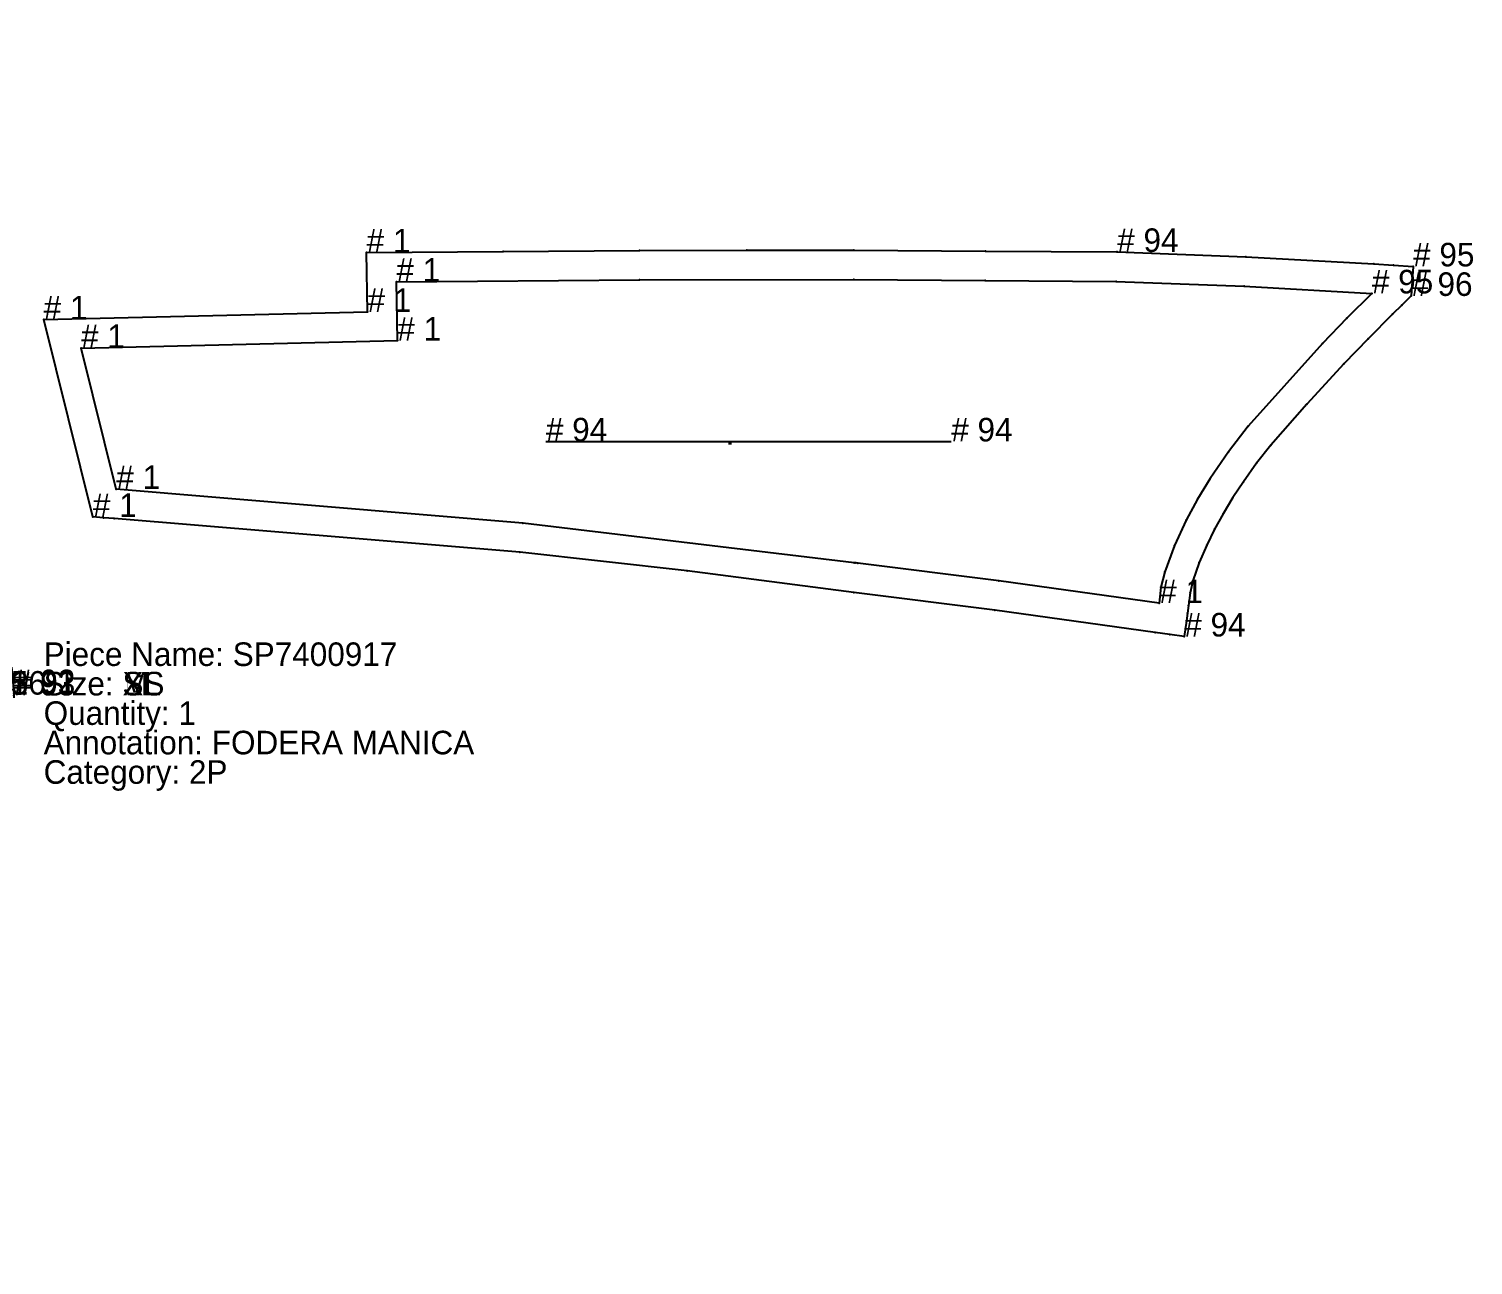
# Model space of a CAD drawing. Extents: x -10 to 8445, y -315 to 270.
# Drawn here: x 7954.2 to 8444.7, y -279 to 140.7 of the extents above; entities that cross this region are included whole.
import ezdxf

# ---------------------------------------------------------------- set-up
doc = ezdxf.new("R2010")
doc.units = 0

# ---------------------------------------------------------------- blocks, each defined once
blk = doc.blocks.new('SP7400916-S_S')
at = {"layer": '1'}
blk.add_lwpolyline([(-31871.6563, 61608.9883), (-31879.3828, 61609.5742), (-31887.1074, 61610.1602), (-31918.0566, 61612.6758), (-31948.9453, 61615.8242), (-31979.7715, 61619.6094), (-32010.5137, 61624.0156), (-32010.623, 61624.0313), (-32062.6797, 61632.9805), (-32114.8477, 61641.9453), (-32172.8594, 61652.7188), (-32230.8711, 61663.4883), (-32227.8105, 61683.2461), (-32337.7305, 61703.7383), (-32334.6777, 61797.3359), (-32333.3906, 61861.793), (-32333.2441, 61869.3281), (-32079.1289, 61936.6055), (-31978.4863, 61965.3945), (-31968.7324, 61968.1797), (-31967.3555, 61963.375), (-31965.9824, 61958.5664), (-31965.8867, 61957.7188), (-31965.7949, 61956.8633), (-31962.123, 61937.7422), (-31954.4492, 61919.9414), (-31945.4609, 61908.0391), (-31931.2715, 61894.3945), (-31912.2207, 61880.625), (-31878.4707, 61861.3789), (-31865.1719, 61853.4531), (-31859.4004, 61849.7891), (-31853.7051, 61846.0078), (-31853.7051, 61846.0039), (-31853.7051, 61846.0117), (-31853.5957, 61845.9336), (-31848.1504, 61841.8555), (-31842.9492, 61837.4727), (-31838.0176, 61832.7891), (-31833.3633, 61827.8281), (-31830.0059, 61823.8242), (-31826.8359, 61819.6641), (-31823.8809, 61815.3555), (-31821.1406, 61810.9063), (-31818.6094, 61806.332), (-31815.7207, 61800.2734), (-31813.1777, 61794.0547), (-31810.9824, 61787.7148), (-31809.1484, 61781.2578), (-31806.9434, 61771.1875), (-31805.3828, 61761), (-31804.4746, 61750.7383), (-31804.4727, 61750.7422), (-31804.4609, 61749.9844), (-31804.4199, 61740.1719), (-31804.7656, 61730.375), (-31805.4648, 61721.4922), (-31806.584, 61712.6602), (-31808.1797, 61703.543), (-31810.4863, 61694.5859), (-31813.627, 61685.332), (-31817.4453, 61676.3438), (-31820.998, 61669.625), (-31825.0313, 61663.1953), (-31829.6016, 61656.957), (-31834.6094, 61651.0703), (-31843.4844, 61642.2227), (-31852.7012, 61633.7344), (-31861.6465, 61626.1484), (-31870.9043, 61618.9531)], close=True, dxfattribs=at)
at = {"layer": '14'}
blk.add_lwpolyline([(-31886.3477, 61620.1328), (-31917.0938, 61622.6328), (-31947.7793, 61625.7539), (-31978.4004, 61629.5078), (-32008.9316, 61633.8906), (-32061.0098, 61642.8398), (-32113.0879, 61651.7891), (-32166.2949, 61661.6602), (-32219.502, 61671.5313), (-32216.4375, 61691.2773), (-32327.4531, 61711.9922), (-32326.0664, 61754.5352), (-32324.6816, 61797.0781), (-32324.0352, 61829.3477), (-32323.3887, 61861.6172), (-32076.4746, 61926.9648), (-31975.7461, 61955.7578), (-31974.2793, 61945.1328), (-31971.6797, 61934.7852), (-31967.8984, 61924.5625), (-31963.0684, 61914.8555), (-31963.0664, 61914.8555), (-31963.0645, 61914.8555), (-31958.2676, 61907.8555), (-31952.9023, 61901.3555), (-31945.5215, 61893.7422), (-31937.668, 61886.7109), (-31931.1543, 61881.5547), (-31924.4453, 61876.707), (-31917.5586, 61872.168), (-31900.623, 61862.043), (-31883.3418, 61852.6563), (-31883.3398, 61852.6563), (-31883.3379, 61852.6563), (-31870.4512, 61844.957), (-31859.4629, 61837.832), (-31859.4609, 61837.832), (-31859.459, 61837.832), (-31859.457, 61837.832), (-31849.6484, 61830.0352), (-31840.8555, 61821.2031), (-31833.5527, 61811.8555), (-31827.4922, 61801.7383), (-31822.5059, 61790.4727), (-31818.8379, 61778.7852), (-31815.9629, 61764.6016), (-31814.4648, 61750.2734), (-31814.4648, 61750.2695), (-31814.4648, 61750.2656), (-31814.4766, 61737.3477), (-31815.207, 61724.5156), (-31816.4414, 61714.3516), (-31818.377, 61704.3711), (-31822.248, 61690.6563), (-31827.9727, 61677.6875), (-31835.3242, 61665.9453), (-31844.2441, 61655.4414), (-31854.2012, 61645.8359), (-31864.5371, 61636.7539), (-31875.2832, 61628.1602)], close=True, dxfattribs=at)
at = {"layer": '2'}
for p in [(-31978.4863, 61965.3945), (-31968.7324, 61968.1797), (-31967.3555, 61963.375), (-31975.7461, 61955.7578), (-31965.9824, 61958.5664), (-31965.8867, 61957.7188), (-31965.7949, 61956.8633), (-32079.1289, 61936.6055), (-31971.6797, 61934.7852), (-31962.123, 61937.7422), (-32076.4746, 61926.9648), (-31954.4492, 61919.9414), (-31963.0684, 61914.8555), (-31963.0664, 61914.8555), (-31963.0645, 61914.8555), (-31945.4609, 61908.0391), (-31952.9023, 61901.3555), (-31931.2715, 61894.3945), (-31937.668, 61886.7109), (-31912.2207, 61880.625), (-31917.5586, 61872.168), (-32333.2441, 61869.3281), (-32333.3906, 61861.793), (-32323.3887, 61861.6172), (-31878.4707, 61861.3789), (-31883.3418, 61852.6563), (-31883.3398, 61852.6563), (-31883.3379, 61852.6563), (-31865.1719, 61853.4531), (-31870.4512, 61844.957), (-31853.7051, 61846.0117), (-31853.7051, 61846.0078), (-31853.7051, 61846.0039), (-31859.4629, 61837.832), (-31859.4609, 61837.832), (-31859.459, 61837.832), (-31859.457, 61837.832), (-32324.0352, 61829.3477), (-31833.3633, 61827.8281), (-31840.8555, 61821.2031), (-31818.6094, 61806.332), (-32334.6777, 61797.3359), (-32324.6816, 61797.0781), (-31827.4922, 61801.7383), (-31818.8379, 61778.7852), (-31809.1484, 61781.2578), (-32326.0664, 61754.5352), (-31814.4648, 61750.2734), (-31814.4648, 61750.2695), (-31814.4648, 61750.2656), (-31804.4746, 61750.7383), (-31804.4727, 61750.7422), (-31804.7656, 61730.375), (-31815.207, 61724.5156), (-32327.4531, 61711.9922), (-31806.584, 61712.6602), (-31818.377, 61704.3711), (-32337.7305, 61703.7383), (-31810.4863, 61694.5859), (-32216.4375, 61691.2773), (-32227.8105, 61683.2461), (-31827.9727, 61677.6875), (-31817.4453, 61676.3438), (-32219.502, 61671.5313), (-32230.8711, 61663.4883), (-32166.2949, 61661.6602), (-31825.0313, 61663.1953), (-31844.2441, 61655.4414), (-32172.8594, 61652.7188), (-32113.0879, 61651.7891), (-31834.6094, 61651.0703), (-32114.8477, 61641.9453), (-32061.0098, 61642.8398), (-31864.5371, 61636.7539), (-32062.6797, 61632.9805), (-32008.9316, 61633.8906), (-31852.7012, 61633.7344), (-31947.7793, 61625.7539), (-32010.5137, 61624.0156), (-31948.9453, 61615.8242), (-31886.3477, 61620.1328), (-31870.9043, 61618.9531), (-31887.1074, 61610.1602), (-31879.3828, 61609.5742), (-31871.6563, 61608.9883)]:
    blk.add_point(p, dxfattribs=at)
at = {"layer": '3'}
for p in [(-31974.2793, 61945.1328), (-31967.8984, 61924.5625), (-31958.2676, 61907.8555), (-31945.5215, 61893.7422), (-31931.1543, 61881.5547), (-31924.4453, 61876.707), (-31900.623, 61862.043), (-31859.4004, 61849.7891), (-31853.5957, 61845.9336), (-31848.1504, 61841.8555), (-31842.9492, 61837.4727), (-31838.0176, 61832.7891), (-31849.6484, 61830.0352), (-31830.0059, 61823.8242), (-31826.8359, 61819.6641), (-31833.5527, 61811.8555), (-31823.8809, 61815.3555), (-31821.1406, 61810.9063), (-31815.7207, 61800.2734), (-31813.1777, 61794.0547), (-31822.5059, 61790.4727), (-31810.9824, 61787.7148), (-31806.9434, 61771.1875), (-31815.9629, 61764.6016), (-31805.3828, 61761), (-31804.4609, 61749.9844), (-31804.4199, 61740.1719), (-31814.4766, 61737.3477), (-31805.4648, 61721.4922), (-31816.4414, 61714.3516), (-31808.1797, 61703.543), (-31822.248, 61690.6563), (-31813.627, 61685.332), (-31820.998, 61669.625), (-31835.3242, 61665.9453), (-31829.6016, 61656.957), (-31854.2012, 61645.8359), (-31843.4844, 61642.2227), (-31978.4004, 61629.5078), (-31875.2832, 61628.1602), (-31861.6465, 61626.1484), (-32010.623, 61624.0313), (-31917.0938, 61622.6328), (-31979.7715, 61619.6094), (-31918.0566, 61612.6758)]:
    blk.add_point(p, dxfattribs=at)
at = {"layer": '4'}
for p in [(-31853.5957, 61845.9336, 10), (-31804.4609, 61749.9844, 10), (-32010.623, 61624.0313, 10)]:
    blk.add_point(p, dxfattribs=at)
at = {"layer": '5'}
blk.add_line((-32071.0547, 61788.5859), (-32070.0547, 61788.5859), dxfattribs=at)
at = {"layer": '7'}
blk.add_line((-32202.1113, 61787.957), (-31920.8184, 61787.957), dxfattribs=at)
at = {"layer": '1'}
for s, p in [('# 81', (-31968.7324, 61968.1797)), ('# 80', (-31978.4863, 61965.3945)), ('# 82', (-31967.3555, 61963.375)), ('# 83', (-31965.9824, 61958.5664)), ('# 84', (-31965.8867, 61957.7188)), ('# 79', (-32079.1289, 61936.6055)), ('# 85', (-31954.4492, 61919.9414)), ('# 78', (-32333.2441, 61869.3281)), ('# 77', (-32333.3906, 61861.793)), ('# 86', (-31878.4707, 61861.3789)), ('# 89', (-31853.7051, 61846.0117)), ('# 87', (-31853.7051, 61846.0078)), ('# 88', (-31853.7051, 61846.0039)), ('# 90', (-31853.5957, 61845.9336)), ('# 1', (-32334.6777, 61797.3359)), ('# 91', (-31804.4746, 61750.7383)), ('# 92', (-31804.4727, 61750.7422)), ('# 93', (-31804.4609, 61749.9844)), ('# 1', (-32337.7305, 61703.7383)), ('# 1', (-32227.8105, 61683.2461)), ('# 1', (-32230.8711, 61663.4883)), ('# 1', (-32010.623, 61624.0313)), ('# 3', (-31870.9043, 61618.9531)), ('# 1', (-31871.6563, 61608.9883)), ('Piece Name: SP7400916', (-32341.2695, 61598.9883)), ('Size: S', (-32341.2695, 61588.9883)), ('Quantity: 1', (-32341.2695, 61578.9883)), ('Annotation: FODERA SOPRA MANICA', (-32341.2695, 61568.9883)), ('Category: 2P', (-32341.2695, 61558.9883))]:
    blk.add_text(s, height=8, dxfattribs=at).set_placement(p)
at = {"layer": '14'}
for s, p in [('# 72', (-31975.7461, 61955.7578)), ('# 71', (-32076.4746, 61926.9648)), ('# 73', (-31963.0684, 61914.8555)), ('# 74', (-31963.0664, 61914.8555)), ('# 75', (-31963.0645, 61914.8555)), ('# 76', (-31937.668, 61886.7109)), ('# 1', (-32323.3887, 61861.6172)), ('# 52', (-31883.3379, 61852.6563)), ('# 1', (-31883.3418, 61852.6563)), ('# 51', (-31883.3398, 61852.6563)), ('# 1', (-31859.4629, 61837.832)), ('# 53', (-31859.4609, 61837.832)), ('# 54', (-31859.459, 61837.832)), ('# 55', (-31859.457, 61837.832)), ('# 56', (-31814.4648, 61750.2695)), ('# 3', (-31814.4648, 61750.2656)), ('# 1', (-31814.4648, 61750.2734)), ('# 1', (-32327.4531, 61711.9922)), ('# 1', (-32216.4375, 61691.2773)), ('# 1', (-32219.502, 61671.5313)), ('# 1', (-31886.3477, 61620.1328))]:
    blk.add_text(s, height=8, dxfattribs=at).set_placement(p)
at = {"layer": '2'}
for s, p in [('# 81', (-31968.7324, 61968.1797)), ('# 80', (-31978.4863, 61965.3945)), ('# 82', (-31967.3555, 61963.375)), ('# 72', (-31975.7461, 61955.7578)), ('# 83', (-31965.9824, 61958.5664)), ('# 84', (-31965.8867, 61957.7188)), ('# 79', (-32079.1289, 61936.6055)), ('# 71', (-32076.4746, 61926.9648)), ('# 85', (-31954.4492, 61919.9414)), ('# 73', (-31963.0684, 61914.8555)), ('# 74', (-31963.0664, 61914.8555)), ('# 75', (-31963.0645, 61914.8555)), ('# 76', (-31937.668, 61886.7109)), ('# 78', (-32333.2441, 61869.3281)), ('# 77', (-32333.3906, 61861.793)), ('# 1', (-32323.3887, 61861.6172)), ('# 86', (-31878.4707, 61861.3789)), ('# 52', (-31883.3379, 61852.6563)), ('# 1', (-31883.3418, 61852.6563)), ('# 51', (-31883.3398, 61852.6563)), ('# 89', (-31853.7051, 61846.0117)), ('# 87', (-31853.7051, 61846.0078)), ('# 88', (-31853.7051, 61846.0039)), ('# 1', (-31859.4629, 61837.832)), ('# 53', (-31859.4609, 61837.832)), ('# 54', (-31859.459, 61837.832)), ('# 55', (-31859.457, 61837.832)), ('# 1', (-32334.6777, 61797.3359)), ('# 56', (-31814.4648, 61750.2695)), ('# 3', (-31814.4648, 61750.2656)), ('# 1', (-31814.4648, 61750.2734)), ('# 91', (-31804.4746, 61750.7383)), ('# 92', (-31804.4727, 61750.7422)), ('# 1', (-32327.4531, 61711.9922)), ('# 1', (-32337.7305, 61703.7383)), ('# 1', (-32216.4375, 61691.2773)), ('# 1', (-32227.8105, 61683.2461)), ('# 1', (-32219.502, 61671.5313)), ('# 1', (-32230.8711, 61663.4883)), ('# 1', (-31886.3477, 61620.1328)), ('# 3', (-31870.9043, 61618.9531)), ('# 1', (-31871.6563, 61608.9883))]:
    blk.add_text(s, height=8, dxfattribs=at).set_placement(p)
at = {"layer": '3'}
for s, p in [('# 90', (-31853.5957, 61845.9336)), ('# 93', (-31804.4609, 61749.9844)), ('# 1', (-32010.623, 61624.0313))]:
    blk.add_text(s, height=8, dxfattribs=at).set_placement(p)
at = {"layer": '4'}
for s, p in [('# 90', (-31853.5957, 61845.9336)), ('# 93', (-31804.4609, 61749.9844)), ('# 1', (-32010.623, 61624.0313))]:
    blk.add_text(s, height=8, dxfattribs=at).set_placement(p)
at = {"layer": '7'}
for p in [(-32202.1113, 61787.957), (-31920.8184, 61787.957)]:
    blk.add_text('# 1', height=8, dxfattribs=at).set_placement(p)
blk = doc.blocks.new('SP7400917-S_XS')
at = {"layer": '1'}
blk.add_lwpolyline([(-43809.5703, 53755.1836), (-43812.7344, 53752.0586), (-43815.8945, 53748.9336), (-43824.2305, 53740.6055), (-43832.4336, 53732.1484), (-43845.0664, 53718.375), (-43857.3203, 53704.5547), (-43862.1055, 53698.4063), (-43866.5938, 53692.0313), (-43870.168, 53686.7031), (-43873.4922, 53681.2266), (-43876.3672, 53675.9648), (-43878.9883, 53670.5664), (-43881.5938, 53664.6172), (-43883.7266, 53658.4805), (-43884.7188, 53654.3438), (-43885.207, 53650.1133), (-43885.5703, 53647.4688), (-43885.9297, 53644.8281), (-43886.6563, 53639.543), (-43891.6172, 53640.2461), (-43896.582, 53640.9531), (-43950.957, 53648.4922), (-43998.8672, 53654.5078), (-44055.5273, 53661.8789), (-44112.3359, 53668.1328), (-44250.1133, 53679.6328), (-44253.7344, 53679.8828), (-44257.3594, 53680.1328), (-44274.0703, 53747.1914), (-44164.0742, 53749.7539), (-44164.3711, 53769.9297), (-44118.0508, 53770.2734), (-44071.7305, 53770.6172), (-44035.293, 53770.6641), (-43998.8594, 53770.7148), (-43954.207, 53770.418), (-43909.5547, 53770.1133), (-43909.4297, 53770.1094), (-43865.793, 53768.5039), (-43822.3125, 53766.0273), (-43815.6211, 53765.6133), (-43808.9336, 53765.1992)], close=True, dxfattribs=at)
at = {"layer": '14'}
blk.add_lwpolyline([(-43822.9297, 53756.043), (-43831.4414, 53747.6289), (-43839.7266, 53738.9883), (-43865.0195, 53710.9453), (-43871.6602, 53702.1953), (-43877.8945, 53693.1523), (-43882.1641, 53686.207), (-43886.0039, 53679.0195), (-43889.9766, 53670.4063), (-43893.2617, 53661.5117), (-43894.582, 53656.2539), (-43895.1758, 53650.8711), (-43949.6133, 53658.4023), (-43997.5859, 53664.4297), (-43998.2109, 53664.5156), (-43998.832, 53664.6055), (-44111.293, 53678.0781), (-44249.3906, 53689.6172), (-44261.3633, 53737.4961), (-44153.9453, 53740), (-44154.2422, 53760), (-44071.7188, 53760.6172), (-43998.8438, 53760.7148), (-43954.293, 53760.418), (-43909.7461, 53760.1133), (-43866.3086, 53758.5156)], close=True, dxfattribs=at)
at = {"layer": '2'}
for p in [(-44164.3711, 53769.9297), (-44118.0508, 53770.2734), (-44071.7305, 53770.6172), (-44035.293, 53770.6641), (-43998.8594, 53770.7148), (-43954.207, 53770.418), (-43909.5547, 53770.1133), (-43865.793, 53768.5039), (-43822.3125, 53766.0273), (-43815.6211, 53765.6133), (-43808.9336, 53765.1992), (-44154.2422, 53760), (-44071.7188, 53760.6172), (-43998.8438, 53760.7148), (-43954.293, 53760.418), (-43909.7461, 53760.1133), (-43866.3086, 53758.5156), (-43822.9297, 53756.043), (-43809.5703, 53755.1836), (-44164.0742, 53749.7539), (-43815.8945, 53748.9336), (-43812.7344, 53752.0586), (-44274.0703, 53747.1914), (-44153.9453, 53740), (-43839.7266, 53738.9883), (-44261.3633, 53737.4961), (-43832.4336, 53732.1484), (-43845.0664, 53718.375), (-43865.0195, 53710.9453), (-43857.3203, 53704.5547), (-44249.3906, 53689.6172), (-43877.8945, 53693.1523), (-43866.5938, 53692.0313), (-44257.3594, 53680.1328), (-44253.7344, 53679.8828), (-44250.1133, 53679.6328), (-43886.0039, 53679.0195), (-43873.4922, 53681.2266), (-44111.293, 53678.0781), (-43878.9883, 53670.5664), (-44112.3359, 53668.1328), (-43998.832, 53664.6055), (-43998.2109, 53664.5156), (-43997.5859, 53664.4297), (-43893.2617, 53661.5117), (-43998.8672, 53654.5078), (-43949.6133, 53658.4023), (-43883.7266, 53658.4805), (-43895.1758, 53650.8711), (-43885.207, 53650.1133), (-43950.957, 53648.4922), (-43885.9297, 53644.8281), (-43896.582, 53640.9531), (-43891.6172, 53640.2461), (-43886.6563, 53639.543)]:
    blk.add_point(p, dxfattribs=at)
at = {"layer": '3'}
for p in [(-43909.4297, 53770.1094), (-43831.4414, 53747.6289), (-43824.2305, 53740.6055), (-43871.6602, 53702.1953), (-43862.1055, 53698.4063), (-43882.1641, 53686.207), (-43870.168, 53686.7031), (-43876.3672, 53675.9648), (-43889.9766, 53670.4063), (-43881.5938, 53664.6172), (-44055.5273, 53661.8789), (-43894.582, 53656.2539), (-43884.7188, 53654.3438), (-43885.5703, 53647.4688)]:
    blk.add_point(p, dxfattribs=at)
at = {"layer": '4'}
blk.add_point((-43909.4297, 53770.1094, 10), dxfattribs=at)
at = {"layer": '5'}
blk.add_line((-44041.5039, 53705.1289), (-44040.5039, 53705.1289), dxfattribs=at)
at = {"layer": '7'}
blk.add_line((-44103.4766, 53705.7852), (-43965.8086, 53705.7852), dxfattribs=at)
at = {"layer": '1'}
for s, p in [('Piece Name: SP7400917', (-44274.0781, 53629.5352)), ('Size: XS', (-44274.0781, 53619.5352))]:
    blk.add_text(s, height=8, dxfattribs=at).set_placement(p)
blk = doc.blocks.new('SP7400917-S_S')
at = {"layer": '1'}
blk.add_lwpolyline([(-43809.5703, 53755.1836), (-43812.7344, 53752.0586), (-43815.8945, 53748.9336), (-43824.2305, 53740.6055), (-43832.4336, 53732.1484), (-43845.0664, 53718.375), (-43857.3203, 53704.5547), (-43862.1055, 53698.4063), (-43866.5938, 53692.0313), (-43870.168, 53686.7031), (-43873.4922, 53681.2266), (-43876.3672, 53675.9648), (-43878.9883, 53670.5664), (-43881.5938, 53664.6172), (-43883.7266, 53658.4805), (-43884.7188, 53654.3438), (-43885.207, 53650.1133), (-43885.5703, 53647.4688), (-43885.9297, 53644.8281), (-43886.6563, 53639.543), (-43891.6172, 53640.2461), (-43896.5859, 53640.9531), (-43950.957, 53648.4922), (-43998.8672, 53654.5078), (-44055.5273, 53661.8789), (-44112.3359, 53668.1328), (-44250.1133, 53679.6328), (-44253.7344, 53679.8828), (-44257.3594, 53680.1328), (-44274.0703, 53747.1914), (-44164.0742, 53749.7539), (-44164.3711, 53769.9297), (-44118.0508, 53770.2734), (-44071.7305, 53770.6172), (-44035.293, 53770.6641), (-43998.8594, 53770.7148), (-43954.207, 53770.4141), (-43909.5547, 53770.1133), (-43909.4297, 53770.1094), (-43865.793, 53768.5039), (-43822.3125, 53766.0273), (-43815.6211, 53765.6133), (-43808.9336, 53765.1992)], close=True, dxfattribs=at)
at = {"layer": '14'}
blk.add_lwpolyline([(-43822.9297, 53756.043), (-43831.4414, 53747.6289), (-43839.7266, 53738.9883), (-43865.0195, 53710.9453), (-43871.6602, 53702.1953), (-43877.8945, 53693.1523), (-43882.1641, 53686.207), (-43886.0039, 53679.0195), (-43889.9766, 53670.4063), (-43893.2617, 53661.5117), (-43894.5859, 53656.2539), (-43895.1758, 53650.8711), (-43949.6133, 53658.4023), (-43997.5859, 53664.4297), (-43998.2109, 53664.5156), (-43998.832, 53664.6055), (-44111.293, 53678.0781), (-44249.3906, 53689.6172), (-44261.3633, 53737.4961), (-44153.9453, 53740), (-44154.2422, 53760), (-44071.7188, 53760.6172), (-43998.8438, 53760.7148), (-43954.293, 53760.4141), (-43909.7461, 53760.1133), (-43866.3086, 53758.5156)], close=True, dxfattribs=at)
at = {"layer": '2'}
for p in [(-44164.3711, 53769.9297), (-44118.0508, 53770.2734), (-44071.7305, 53770.6172), (-44035.293, 53770.6641), (-43998.8594, 53770.7148), (-43954.207, 53770.4141), (-43909.5547, 53770.1133), (-43865.793, 53768.5039), (-43822.3125, 53766.0273), (-43815.6211, 53765.6133), (-43808.9336, 53765.1992), (-44154.2422, 53760), (-44071.7188, 53760.6172), (-43998.8438, 53760.7148), (-43954.293, 53760.4141), (-43909.7461, 53760.1133), (-43866.3086, 53758.5156), (-43822.9297, 53756.043), (-43809.5703, 53755.1836), (-44164.0742, 53749.7539), (-43815.8945, 53748.9336), (-43812.7344, 53752.0586), (-44274.0703, 53747.1914), (-44153.9453, 53740), (-43839.7266, 53738.9883), (-44261.3633, 53737.4961), (-43832.4336, 53732.1484), (-43845.0664, 53718.375), (-43865.0195, 53710.9453), (-43857.3203, 53704.5547), (-44249.3906, 53689.6172), (-43877.8945, 53693.1523), (-43866.5938, 53692.0313), (-44257.3594, 53680.1328), (-44253.7344, 53679.8828), (-44250.1133, 53679.6328), (-43886.0039, 53679.0195), (-43873.4922, 53681.2266), (-44111.293, 53678.0781), (-43878.9883, 53670.5664), (-44112.3359, 53668.1328), (-43998.832, 53664.6055), (-43998.2109, 53664.5156), (-43997.5859, 53664.4297), (-43893.2617, 53661.5117), (-43998.8672, 53654.5078), (-43949.6133, 53658.4023), (-43883.7266, 53658.4805), (-43895.1758, 53650.8711), (-43885.207, 53650.1133), (-43950.957, 53648.4922), (-43885.9297, 53644.8281), (-43896.5859, 53640.9531), (-43891.6172, 53640.2461), (-43886.6563, 53639.543)]:
    blk.add_point(p, dxfattribs=at)
at = {"layer": '3'}
for p in [(-43909.4297, 53770.1094), (-43831.4414, 53747.6289), (-43824.2305, 53740.6055), (-43871.6602, 53702.1953), (-43862.1055, 53698.4063), (-43882.1641, 53686.207), (-43870.168, 53686.7031), (-43876.3672, 53675.9648), (-43889.9766, 53670.4063), (-43881.5938, 53664.6172), (-44055.5273, 53661.8789), (-43894.5859, 53656.2539), (-43884.7188, 53654.3438), (-43885.5703, 53647.4688)]:
    blk.add_point(p, dxfattribs=at)
at = {"layer": '4'}
blk.add_point((-43909.4297, 53770.1094, 10), dxfattribs=at)
at = {"layer": '5'}
blk.add_line((-44041.5039, 53705.1289), (-44040.5039, 53705.1289), dxfattribs=at)
at = {"layer": '7'}
blk.add_line((-44103.4766, 53705.7852), (-43965.8086, 53705.7852), dxfattribs=at)
at = {"layer": '1'}
for s, p in [('# 1', (-44164.3711, 53769.9297)), ('# 94', (-43909.4297, 53770.1094)), ('# 95', (-43808.9336, 53765.1992)), ('# 96', (-43809.5703, 53755.1836)), ('# 1', (-44164.0742, 53749.7539)), ('# 1', (-44274.0703, 53747.1914)), ('# 1', (-44257.3594, 53680.1328)), ('# 94', (-43886.6563, 53639.543)), ('Piece Name: SP7400917', (-44274.0781, 53629.5352)), ('Size: S', (-44274.0781, 53619.5352)), ('Quantity: 1', (-44274.0781, 53609.5352)), ('Annotation: FODERA MANICA', (-44274.0781, 53599.5352)), ('Category: 2P', (-44274.0781, 53589.5352))]:
    blk.add_text(s, height=8, dxfattribs=at).set_placement(p)
at = {"layer": '14'}
for s, p in [('# 1', (-44154.2422, 53760)), ('# 95', (-43822.9297, 53756.043)), ('# 1', (-44153.9453, 53740)), ('# 1', (-44261.3633, 53737.4961)), ('# 1', (-44249.3906, 53689.6172)), ('# 1', (-43895.1758, 53650.8711))]:
    blk.add_text(s, height=8, dxfattribs=at).set_placement(p)
at = {"layer": '2'}
for s, p in [('# 1', (-44164.3711, 53769.9297)), ('# 95', (-43808.9336, 53765.1992)), ('# 1', (-44154.2422, 53760)), ('# 95', (-43822.9297, 53756.043)), ('# 96', (-43809.5703, 53755.1836)), ('# 1', (-44164.0742, 53749.7539)), ('# 1', (-44274.0703, 53747.1914)), ('# 1', (-44153.9453, 53740)), ('# 1', (-44261.3633, 53737.4961)), ('# 1', (-44249.3906, 53689.6172)), ('# 1', (-44257.3594, 53680.1328)), ('# 1', (-43895.1758, 53650.8711)), ('# 94', (-43886.6563, 53639.543))]:
    blk.add_text(s, height=8, dxfattribs=at).set_placement(p)
at = {"layer": '3'}
blk.add_text('# 94', height=8, dxfattribs=at).set_placement((-43909.4297, 53770.1094))
at = {"layer": '4'}
blk.add_text('# 94', height=8, dxfattribs=at).set_placement((-43909.4297, 53770.1094))
at = {"layer": '7'}
for p in [(-44103.4766, 53705.7852), (-43965.8086, 53705.7852)]:
    blk.add_text('# 94', height=8, dxfattribs=at).set_placement(p)
blk = doc.blocks.new('SP7400917-S_M')
at = {"layer": '1'}
blk.add_lwpolyline([(-43809.5703, 53755.1836), (-43812.7344, 53752.0586), (-43815.8945, 53748.9336), (-43824.2305, 53740.6055), (-43832.4336, 53732.1484), (-43845.0664, 53718.375), (-43857.3203, 53704.5547), (-43862.1055, 53698.4063), (-43866.5938, 53692.0313), (-43870.168, 53686.7031), (-43873.4922, 53681.2266), (-43876.3672, 53675.9648), (-43878.9883, 53670.5664), (-43881.5938, 53664.6172), (-43883.7266, 53658.4805), (-43884.7188, 53654.3438), (-43885.207, 53650.1133), (-43885.5703, 53647.4688), (-43885.9297, 53644.8281), (-43886.6563, 53639.543), (-43891.6172, 53640.2461), (-43896.582, 53640.9531), (-43950.957, 53648.4922), (-43998.8672, 53654.5078), (-44055.5273, 53661.8789), (-44112.3359, 53668.1328), (-44250.1133, 53679.6328), (-44253.7344, 53679.8828), (-44257.3594, 53680.1328), (-44274.0703, 53747.1914), (-44164.0742, 53749.7539), (-44164.3711, 53769.9297), (-44118.0508, 53770.2734), (-44071.7305, 53770.6172), (-44035.293, 53770.6641), (-43998.8594, 53770.7148), (-43954.207, 53770.418), (-43909.5547, 53770.1133), (-43909.4297, 53770.1094), (-43865.793, 53768.5039), (-43822.3125, 53766.0273), (-43815.6211, 53765.6133), (-43808.9336, 53765.1992)], close=True, dxfattribs=at)
at = {"layer": '14'}
blk.add_lwpolyline([(-43822.9297, 53756.043), (-43831.4414, 53747.6289), (-43839.7266, 53738.9883), (-43865.0195, 53710.9453), (-43871.6602, 53702.1953), (-43877.8945, 53693.1523), (-43882.1641, 53686.207), (-43886.0039, 53679.0195), (-43889.9766, 53670.4063), (-43893.2617, 53661.5117), (-43894.582, 53656.2539), (-43895.1758, 53650.8711), (-43949.6133, 53658.4023), (-43997.5859, 53664.4297), (-43998.2109, 53664.5156), (-43998.832, 53664.6055), (-44111.293, 53678.0781), (-44249.3906, 53689.6172), (-44261.3633, 53737.4961), (-44153.9453, 53740), (-44154.2422, 53760), (-44071.7188, 53760.6172), (-43998.8438, 53760.7148), (-43954.293, 53760.418), (-43909.7461, 53760.1133), (-43866.3086, 53758.5156)], close=True, dxfattribs=at)
at = {"layer": '2'}
for p in [(-44164.3711, 53769.9297), (-44118.0508, 53770.2734), (-44071.7305, 53770.6172), (-44035.293, 53770.6641), (-43998.8594, 53770.7148), (-43954.207, 53770.418), (-43909.5547, 53770.1133), (-43865.793, 53768.5039), (-43822.3125, 53766.0273), (-43815.6211, 53765.6133), (-43808.9336, 53765.1992), (-44154.2422, 53760), (-44071.7188, 53760.6172), (-43998.8438, 53760.7148), (-43954.293, 53760.418), (-43909.7461, 53760.1133), (-43866.3086, 53758.5156), (-43822.9297, 53756.043), (-43809.5703, 53755.1836), (-44164.0742, 53749.7539), (-43815.8945, 53748.9336), (-43812.7344, 53752.0586), (-44274.0703, 53747.1914), (-44153.9453, 53740), (-43839.7266, 53738.9883), (-44261.3633, 53737.4961), (-43832.4336, 53732.1484), (-43845.0664, 53718.375), (-43865.0195, 53710.9453), (-43857.3203, 53704.5547), (-44249.3906, 53689.6172), (-43877.8945, 53693.1523), (-43866.5938, 53692.0313), (-44257.3594, 53680.1328), (-44253.7344, 53679.8828), (-44250.1133, 53679.6328), (-43886.0039, 53679.0195), (-43873.4922, 53681.2266), (-44111.293, 53678.0781), (-43878.9883, 53670.5664), (-44112.3359, 53668.1328), (-43998.832, 53664.6055), (-43998.2109, 53664.5156), (-43997.5859, 53664.4297), (-43893.2617, 53661.5117), (-43998.8672, 53654.5078), (-43949.6133, 53658.4023), (-43883.7266, 53658.4805), (-43895.1758, 53650.8711), (-43885.207, 53650.1133), (-43950.957, 53648.4922), (-43885.9297, 53644.8281), (-43896.582, 53640.9531), (-43891.6172, 53640.2461), (-43886.6563, 53639.543)]:
    blk.add_point(p, dxfattribs=at)
at = {"layer": '3'}
for p in [(-43909.4297, 53770.1094), (-43831.4414, 53747.6289), (-43824.2305, 53740.6055), (-43871.6602, 53702.1953), (-43862.1055, 53698.4063), (-43882.1641, 53686.207), (-43870.168, 53686.7031), (-43876.3672, 53675.9648), (-43889.9766, 53670.4063), (-43881.5938, 53664.6172), (-44055.5273, 53661.8789), (-43894.582, 53656.2539), (-43884.7188, 53654.3438), (-43885.5703, 53647.4688)]:
    blk.add_point(p, dxfattribs=at)
at = {"layer": '4'}
blk.add_point((-43909.4297, 53770.1094, 10), dxfattribs=at)
at = {"layer": '5'}
blk.add_line((-44041.5039, 53705.1289), (-44040.5039, 53705.1289), dxfattribs=at)
at = {"layer": '7'}
blk.add_line((-44103.4766, 53705.7852), (-43965.8086, 53705.7852), dxfattribs=at)
at = {"layer": '1'}
for s, p in [('Piece Name: SP7400917', (-44274.0781, 53629.5352)), ('Size: M', (-44274.0781, 53619.5352))]:
    blk.add_text(s, height=8, dxfattribs=at).set_placement(p)
blk = doc.blocks.new('SP7400917-S_L')
at = {"layer": '1'}
blk.add_lwpolyline([(-43809.5703, 53755.1836), (-43812.7344, 53752.0586), (-43815.8945, 53748.9336), (-43824.2305, 53740.6055), (-43832.4336, 53732.1484), (-43845.0664, 53718.375), (-43857.3203, 53704.5547), (-43862.1055, 53698.4063), (-43866.5938, 53692.0313), (-43870.168, 53686.7031), (-43873.4922, 53681.2266), (-43876.3672, 53675.9648), (-43878.9883, 53670.5664), (-43881.5938, 53664.6172), (-43883.7266, 53658.4805), (-43884.7188, 53654.3438), (-43885.207, 53650.1133), (-43885.5703, 53647.4688), (-43885.9297, 53644.8281), (-43886.6563, 53639.543), (-43891.6172, 53640.2461), (-43896.582, 53640.9531), (-43950.957, 53648.4922), (-43998.8672, 53654.5078), (-44055.5273, 53661.8789), (-44112.3359, 53668.1328), (-44250.1133, 53679.6328), (-44253.7344, 53679.8828), (-44257.3594, 53680.1328), (-44274.0703, 53747.1914), (-44164.0742, 53749.7539), (-44164.3711, 53769.9297), (-44118.0508, 53770.2734), (-44071.7305, 53770.6172), (-44035.293, 53770.6641), (-43998.8594, 53770.7148), (-43954.207, 53770.418), (-43909.5547, 53770.1133), (-43909.4297, 53770.1094), (-43865.793, 53768.5039), (-43822.3125, 53766.0273), (-43815.6211, 53765.6133), (-43808.9336, 53765.1992)], close=True, dxfattribs=at)
at = {"layer": '14'}
blk.add_lwpolyline([(-43822.9297, 53756.043), (-43831.4414, 53747.6289), (-43839.7266, 53738.9883), (-43865.0195, 53710.9453), (-43871.6602, 53702.1953), (-43877.8945, 53693.1523), (-43882.1641, 53686.207), (-43886.0039, 53679.0195), (-43889.9766, 53670.4063), (-43893.2617, 53661.5117), (-43894.582, 53656.2539), (-43895.1758, 53650.8711), (-43949.6133, 53658.4023), (-43997.5859, 53664.4297), (-43998.2109, 53664.5156), (-43998.832, 53664.6055), (-44111.293, 53678.0781), (-44249.3906, 53689.6172), (-44261.3633, 53737.4961), (-44153.9453, 53740), (-44154.2422, 53760), (-44071.7188, 53760.6172), (-43998.8438, 53760.7148), (-43954.293, 53760.418), (-43909.7461, 53760.1133), (-43866.3086, 53758.5156)], close=True, dxfattribs=at)
at = {"layer": '2'}
for p in [(-44164.3711, 53769.9297), (-44118.0508, 53770.2734), (-44071.7305, 53770.6172), (-44035.293, 53770.6641), (-43998.8594, 53770.7148), (-43954.207, 53770.418), (-43909.5547, 53770.1133), (-43865.793, 53768.5039), (-43822.3125, 53766.0273), (-43815.6211, 53765.6133), (-43808.9336, 53765.1992), (-44154.2422, 53760), (-44071.7188, 53760.6172), (-43998.8438, 53760.7148), (-43954.293, 53760.418), (-43909.7461, 53760.1133), (-43866.3086, 53758.5156), (-43822.9297, 53756.043), (-43809.5703, 53755.1836), (-44164.0742, 53749.7539), (-43815.8945, 53748.9336), (-43812.7344, 53752.0586), (-44274.0703, 53747.1914), (-44153.9453, 53740), (-43839.7266, 53738.9883), (-44261.3633, 53737.4961), (-43832.4336, 53732.1484), (-43845.0664, 53718.375), (-43865.0195, 53710.9453), (-43857.3203, 53704.5547), (-44249.3906, 53689.6172), (-43877.8945, 53693.1523), (-43866.5938, 53692.0313), (-44257.3594, 53680.1328), (-44253.7344, 53679.8828), (-44250.1133, 53679.6328), (-43886.0039, 53679.0195), (-43873.4922, 53681.2266), (-44111.293, 53678.0781), (-43878.9883, 53670.5664), (-44112.3359, 53668.1328), (-43998.832, 53664.6055), (-43998.2109, 53664.5156), (-43997.5859, 53664.4297), (-43893.2617, 53661.5117), (-43998.8672, 53654.5078), (-43949.6133, 53658.4023), (-43883.7266, 53658.4805), (-43895.1758, 53650.8711), (-43885.207, 53650.1133), (-43950.957, 53648.4922), (-43885.9297, 53644.8281), (-43896.582, 53640.9531), (-43891.6172, 53640.2461), (-43886.6563, 53639.543)]:
    blk.add_point(p, dxfattribs=at)
at = {"layer": '3'}
for p in [(-43909.4297, 53770.1094), (-43831.4414, 53747.6289), (-43824.2305, 53740.6055), (-43871.6602, 53702.1953), (-43862.1055, 53698.4063), (-43882.1641, 53686.207), (-43870.168, 53686.7031), (-43876.3672, 53675.9648), (-43889.9766, 53670.4063), (-43881.5938, 53664.6172), (-44055.5273, 53661.8789), (-43894.582, 53656.2539), (-43884.7188, 53654.3438), (-43885.5703, 53647.4688)]:
    blk.add_point(p, dxfattribs=at)
at = {"layer": '4'}
blk.add_point((-43909.4297, 53770.1094, 10), dxfattribs=at)
at = {"layer": '5'}
blk.add_line((-44041.5039, 53705.1289), (-44040.5039, 53705.1289), dxfattribs=at)
at = {"layer": '7'}
blk.add_line((-44103.4766, 53705.7852), (-43965.8086, 53705.7852), dxfattribs=at)
at = {"layer": '1'}
for s, p in [('Piece Name: SP7400917', (-44274.0781, 53629.5352)), ('Size: L', (-44274.0781, 53619.5352))]:
    blk.add_text(s, height=8, dxfattribs=at).set_placement(p)
blk = doc.blocks.new('SP7400917-S_XL')
at = {"layer": '1'}
blk.add_lwpolyline([(-43809.5664, 53755.1875), (-43812.7305, 53752.0625), (-43815.8906, 53748.9375), (-43824.2266, 53740.6094), (-43832.4297, 53732.1523), (-43845.0625, 53718.3789), (-43857.3164, 53704.5586), (-43862.1016, 53698.4063), (-43866.5898, 53692.0313), (-43870.1641, 53686.7109), (-43873.4883, 53681.2266), (-43876.3594, 53675.9648), (-43878.9844, 53670.5664), (-43881.5859, 53664.6172), (-43883.7227, 53658.4805), (-43884.7148, 53654.3438), (-43885.2031, 53650.1133), (-43885.5625, 53647.4727), (-43885.9258, 53644.8281), (-43886.6523, 53639.543), (-43891.6133, 53640.2461), (-43896.5781, 53640.9531), (-43950.9531, 53648.4922), (-43998.8633, 53654.5078), (-44055.5234, 53661.8867), (-44112.3359, 53668.1328), (-44250.1133, 53679.6328), (-44253.7344, 53679.8828), (-44257.3594, 53680.1328), (-44274.0703, 53747.1914), (-44164.0742, 53749.7539), (-44164.3711, 53769.9297), (-44118.0508, 53770.2734), (-44071.7266, 53770.6172), (-44035.2891, 53770.6641), (-43998.8555, 53770.7148), (-43954.2031, 53770.418), (-43909.5508, 53770.1133), (-43909.4258, 53770.1094), (-43865.7852, 53768.5039), (-43822.3047, 53766.0273), (-43815.6133, 53765.6133), (-43808.9258, 53765.1992)], close=True, dxfattribs=at)
at = {"layer": '14'}
blk.add_lwpolyline([(-43822.9219, 53756.043), (-43831.4336, 53747.6289), (-43839.7188, 53738.9883), (-43865.0156, 53710.9453), (-43871.6563, 53702.1875), (-43877.8906, 53693.1523), (-43882.1602, 53686.2031), (-43886.0039, 53679.0195), (-43889.9727, 53670.3984), (-43893.2617, 53661.5117), (-43894.582, 53656.2539), (-43895.1758, 53650.8711), (-43949.6133, 53658.4023), (-43997.5859, 53664.4297), (-43998.2109, 53664.5156), (-43998.832, 53664.6055), (-44111.293, 53678.0781), (-44249.3906, 53689.6172), (-44261.3633, 53737.4961), (-44153.9453, 53740), (-44154.2422, 53760), (-44071.7188, 53760.6172), (-43998.8438, 53760.7148), (-43954.293, 53760.418), (-43909.7461, 53760.1133), (-43866.3086, 53758.5156)], close=True, dxfattribs=at)
at = {"layer": '2'}
for p in [(-44164.3711, 53769.9297), (-44118.0508, 53770.2734), (-44071.7266, 53770.6172), (-44035.2891, 53770.6641), (-43998.8555, 53770.7148), (-43954.2031, 53770.418), (-43909.5508, 53770.1133), (-43865.7852, 53768.5039), (-43822.3047, 53766.0273), (-43815.6133, 53765.6133), (-43808.9258, 53765.1992), (-44154.2422, 53760), (-44071.7188, 53760.6172), (-43998.8438, 53760.7148), (-43954.293, 53760.418), (-43909.7461, 53760.1133), (-43866.3086, 53758.5156), (-43822.9219, 53756.043), (-43809.5664, 53755.1875), (-44164.0742, 53749.7539), (-43815.8906, 53748.9375), (-43812.7305, 53752.0625), (-44274.0703, 53747.1914), (-44153.9453, 53740), (-43839.7188, 53738.9883), (-44261.3633, 53737.4961), (-43832.4297, 53732.1523), (-43845.0625, 53718.3789), (-43865.0156, 53710.9453), (-43857.3164, 53704.5586), (-44249.3906, 53689.6172), (-43877.8906, 53693.1523), (-43866.5898, 53692.0313), (-44257.3594, 53680.1328), (-44253.7344, 53679.8828), (-44250.1133, 53679.6328), (-43886.0039, 53679.0195), (-43873.4883, 53681.2266), (-44111.293, 53678.0781), (-43878.9844, 53670.5664), (-44112.3359, 53668.1328), (-43998.832, 53664.6055), (-43998.2109, 53664.5156), (-43997.5859, 53664.4297), (-43893.2617, 53661.5117), (-43998.8633, 53654.5078), (-43949.6133, 53658.4023), (-43883.7227, 53658.4805), (-43895.1758, 53650.8711), (-43885.2031, 53650.1133), (-43950.9531, 53648.4922), (-43885.9258, 53644.8281), (-43896.5781, 53640.9531), (-43891.6133, 53640.2461), (-43886.6523, 53639.543)]:
    blk.add_point(p, dxfattribs=at)
at = {"layer": '3'}
for p in [(-43909.4258, 53770.1094), (-43831.4336, 53747.6289), (-43824.2266, 53740.6094), (-43871.6563, 53702.1875), (-43862.1016, 53698.4063), (-43882.1602, 53686.2031), (-43870.1641, 53686.7109), (-43876.3594, 53675.9648), (-43889.9727, 53670.3984), (-43881.5859, 53664.6172), (-44055.5234, 53661.8867), (-43894.582, 53656.2539), (-43884.7148, 53654.3438), (-43885.5625, 53647.4727)]:
    blk.add_point(p, dxfattribs=at)
at = {"layer": '4'}
blk.add_point((-43909.4258, 53770.1094, 10), dxfattribs=at)
at = {"layer": '5'}
blk.add_line((-44041.5039, 53705.1289), (-44040.5039, 53705.1289), dxfattribs=at)
at = {"layer": '7'}
blk.add_line((-44103.4727, 53705.7852), (-43965.8047, 53705.7852), dxfattribs=at)
at = {"layer": '1'}
for s, p in [('Piece Name: SP7400917', (-44274.0781, 53629.5352)), ('Size: XL', (-44274.0781, 53619.5352))]:
    blk.add_text(s, height=8, dxfattribs=at).set_placement(p)

msp = doc.modelspace()

# ---------------------------------------------------------------- block references
at = {"layer": '1'}
for name, p in [('SP7400916-S_S', (39753.5547, -61835.5859)), ('SP7400917-S_S', (52233.2539, -53705.1289)), ('SP7400917-S_XS', (52233.2539, -53705.1289)), ('SP7400917-S_M', (52233.2539, -53705.1289)), ('SP7400917-S_L', (52233.2539, -53705.1289)), ('SP7400917-S_XL', (52233.2539, -53705.1289))]:
    msp.add_blockref(name, p, dxfattribs=at)

doc.saveas('drawing.dxf')
